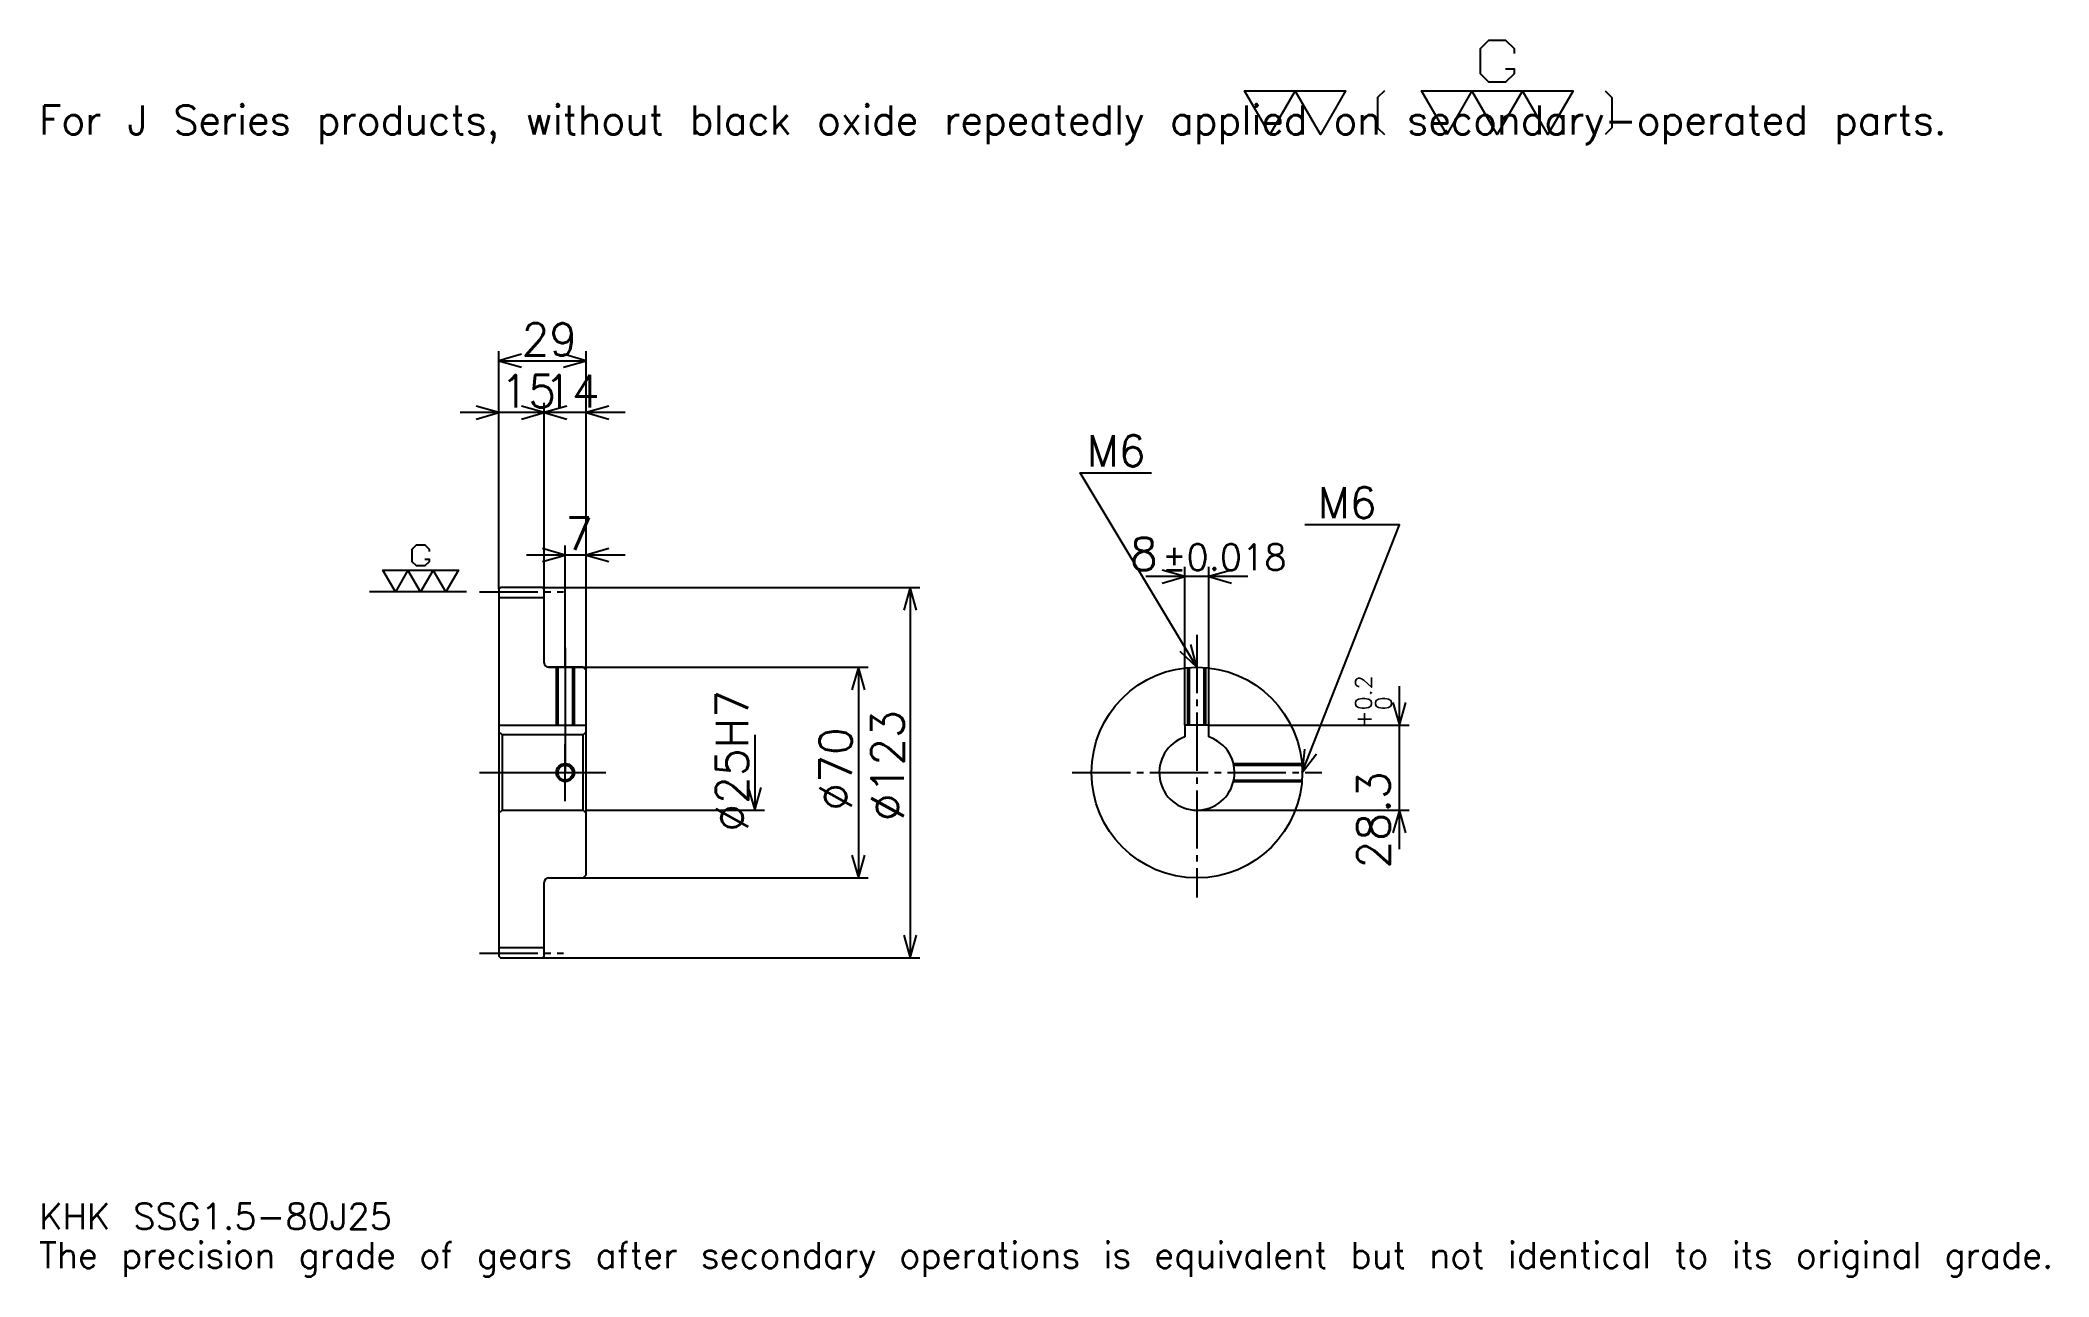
# Model space of a CAD drawing. Extents: x 22 to 689, y 8 to 419.
import ezdxf

# ---------------------------------------------------------------- set-up
doc = ezdxf.new("R2010")
doc.units = 0
doc.linetypes.add('DASHDOT', pattern=[25.826087, 19.369565, -2.152174, 2.152174, -2.152174])
doc.layers.get('0').update_dxf_attribs({"linetype": 'CONTINUOUS'})
doc.layers.add('DASHDOT', color=6, linetype='DASHDOT')
doc.styles.add('KANJI', font='TXT', dxfattribs={"bigfont": 'BIGFONT'})

msp = doc.modelspace()

# ---------------------------------------------------------------- linework, layer by layer
at = {"color": 5}
for p, q in [((174.32608, 236.902176), (174.32608, 315.456512)), ((203.32608, 236.902176), (203.32608, 315.456512)), ((174.32608, 312.228271), (203.32608, 312.228271)), ((202.23912, 295.010864), (161.41304, 295.010864)), ((216.23912, 295.010864), (176.41304, 295.010864)), ((189.32608, 236.902176), (189.32608, 298.239136)), ((216.23912, 247.663055), (183.41304, 247.663055)), ((196.32608, 236.902176), (196.32608, 250.891312)), ((423.108704, 240.532608), (389.282593, 240.532608)), ((402.195648, 191.202179), (402.195648, 243.760864)), ((410.195648, 191.202179), (410.195648, 243.760864)), ((174.32608, 236.402176), (174.32608, 236.902176)), ((188.82608, 236.902176), (203.32608, 236.902176)), ((189.32608, 236.402176), (189.32608, 236.902176)), ((196.32608, 210.402176), (196.32608, 236.902176)), ((196.32608, 210.402176), (196.32608, 236.902176)), ((203.32608, 236.902176), (314.163025, 236.902176)), ((203.32608, 209.402176), (203.32608, 236.902176)), ((310.934784, 236.902176), (310.934784, 113.902176)), ((190.82608, 210.402176), (203.32608, 210.402176)), ((203.32608, 210.402176), (296.945648, 210.402176)), ((293.717377, 210.402176), (293.717377, 140.402176)), ((473.478271, 149.989136), (473.478271, 204.115219)), ((259.282593, 187.902176), (259.282593, 162.902176)), ((410.195648, 191.202179), (476.706543, 191.202179)), ((203.32608, 162.902176), (262.510864, 162.902176)), ((406.195648, 162.902176), (476.706543, 162.902176)), ((190.82608, 140.402176), (203.32608, 140.402176)), ((203.32608, 140.402176), (296.945648, 140.402176)), ((188.82608, 113.902176), (203.32608, 113.902176)), ((203.32608, 113.902176), (314.163025, 113.902176))]:
    msp.add_line(p, q, dxfattribs=at)
at = {"color": 7}
msp.add_line((163.565216, 235.402176), (131.282593, 235.402176), dxfattribs=at)
at = {"color": 4}
for p, q in [((174.32608, 233.527176), (189.32608, 233.527176)), ((174.32608, 191.202179), (203.32608, 191.202179)), ((175.32608, 187.902176), (175.32608, 162.902176)), ((202.32608, 187.902176), (203.32608, 188.902176)), ((202.32608, 162.902176), (203.32608, 161.902176)), ((174.32608, 117.277176), (189.32608, 117.277176))]:
    msp.add_line(p, q, dxfattribs=at)
at = {"color": 7}
for points in [[(508.773926, 409.214355), (511.571747, 409.214355), (511.571747, 407.535645), (508.773926, 404.737823), (503.178284, 404.737823), (500.380432, 407.535645), (500.380432, 415.929138), (503.178284, 418.726959), (508.773926, 418.726959), (511.571747, 415.929138), (511.571747, 414.250427)], [(430.434784, 387.391296), (422.041321, 401.940002), (455.615234, 401.940002), (447.221741, 387.391296), (438.828247, 401.940002), (430.434784, 387.391296)], [(468.485229, 401.940002), (466.246948, 399.701721), (466.246948, 389.629547), (468.485229, 387.391296)], [(489.189148, 387.391296), (480.795654, 401.940002), (531.156494, 401.940002), (522.763062, 387.391296), (514.369568, 401.940002), (505.976074, 387.391296), (497.582611, 401.940002), (489.189148, 387.391296)], [(541.788269, 401.940002), (544.026489, 399.701721), (544.026489, 389.629547), (541.788269, 387.391296)], [(149.683685, 246.31369), (151.082596, 246.31369), (151.082596, 245.47435), (149.683685, 244.075439), (146.885864, 244.075439), (145.486954, 245.47435), (145.486954, 249.671082), (146.885864, 251.070007), (149.683685, 251.070007), (151.082596, 249.671082), (151.082596, 248.831741)], [(139.891296, 235.402176), (135.69455, 242.676514), (160.875, 242.676514), (156.678253, 235.402176), (152.481506, 242.676514), (148.284775, 235.402176), (144.088043, 242.676514), (139.891296, 235.402176)]]:
    msp.add_lwpolyline(points, dxfattribs=at)
at = {"color": 5}
for points in [[(181.858688, 314.380432), (174.32608, 312.228271), (181.858688, 310.07608)], [(195.793472, 310.07608), (203.32608, 312.228271), (195.793472, 314.380432)], [(166.793472, 292.858704), (174.32608, 295.010864), (166.793472, 297.163055)], [(181.793472, 292.858704), (189.32608, 295.010864), (181.793472, 297.163055)], [(196.858688, 297.163055), (189.32608, 295.010864), (196.858688, 292.858704)], [(210.858688, 297.163055), (203.32608, 295.010864), (210.858688, 292.858704)], [(406.195648, 210.402176), (367.456512, 274.967407), (391.130432, 274.967407)], [(441.195648, 175.402176), (473.478241, 257.75), (442.056519, 257.75)], [(188.793472, 245.510864), (196.32608, 247.663055), (188.793472, 249.815216)], [(210.858688, 249.815216), (203.32608, 247.663055), (210.858688, 245.510864)], [(394.663025, 238.380432), (402.195648, 240.532608), (394.663025, 242.684784)], [(417.728271, 242.684784), (410.195648, 240.532608), (417.728271, 238.380432)], [(313.086975, 229.369568), (310.934784, 236.902176), (308.782593, 229.369568)], [(400.47467, 215.754059), (406.195648, 210.402176), (404.165619, 217.968628)], [(295.869568, 202.869568), (293.717377, 210.402176), (291.565216, 202.869568)], [(471.326111, 198.734787), (473.478271, 191.202179), (475.630432, 198.734787)], [(441.941223, 183.200653), (441.195648, 175.402176), (445.948639, 181.629639)], [(257.130432, 170.434784), (259.282593, 162.902176), (261.434784, 170.434784)], [(475.630432, 155.369568), (473.478271, 162.902176), (471.326111, 155.369568)], [(291.565216, 147.934784), (293.717377, 140.402176), (295.869568, 147.934784)], [(308.782593, 121.434784), (310.934784, 113.902176), (313.086975, 121.434784)]]:
    msp.add_lwpolyline(points, dxfattribs=at)
at = {"color": 4}
for points in [[(189.32608, 211.902176), (189.32608, 236.402176), (188.82608, 236.902176), (174.82608, 236.902176), (174.32608, 236.402176), (174.32608, 161.902176)], [(190.82608, 140.402176), (202.32608, 140.402176), (203.32608, 141.402176), (203.32608, 209.402176), (202.32608, 210.402176), (190.82608, 210.402176)], [(193.32608, 210.402176), (193.32608, 191.202179)], [(193.866089, 210.402176), (193.866089, 191.202179)], [(198.786072, 210.402176), (198.786072, 191.202179)], [(199.32608, 210.402176), (199.32608, 191.202179)], [(403.195648, 191.202179), (403.195648, 210.273376)], [(403.735657, 191.202179), (403.735657, 210.315613)], [(408.65564, 191.202179), (408.65564, 210.315613)], [(409.195648, 191.202179), (409.195648, 210.273376)], [(174.32608, 161.902176), (175.32608, 162.902176), (202.32608, 162.902176), (202.32608, 187.902176), (175.32608, 187.902176), (174.32608, 188.902176)], [(410.195648, 187.244888), (410.195648, 191.202179), (402.195648, 191.202179), (402.195648, 187.244888)], [(418.330322, 178.402176), (441.066833, 178.402176)], [(418.451172, 177.862183), (441.1091, 177.862183)], [(418.330322, 172.402176), (441.066833, 172.402176)], [(418.451172, 172.942169), (441.1091, 172.942169)], [(174.32608, 161.902176), (174.32608, 114.402176), (174.82608, 113.902176), (188.82608, 113.902176), (189.32608, 114.402176), (189.32608, 138.902176)]]:
    msp.add_lwpolyline(points, dxfattribs=at)
for centre, radius in [((406.195648, 175.402176), 35), ((196.32608, 175.402176), 2.46)]:
    msp.add_circle(centre, radius, dxfattribs=at)
at = {"color": 7}
msp.add_circle((196.32608, 175.402176), 3, dxfattribs=at)
at = {"color": 4}
for centre, radius, start, end in [((190.82608, 211.902176), 1.5, 180, 270), ((406.195648, 175.402176), 12.5, 108.662925185, 71.337074815), ((190.82608, 138.902176), 1.5, 90, 180)]:
    msp.add_arc(centre, radius, start, end, dxfattribs=at)
at = {"layer": 'DASHDOT', "color": 7}
for p, q in [((167.869553, 235.402176), (195.782608, 235.402176)), ((406.195648, 221.16304), (406.195648, 133.945648)), ((196.32608, 210.402176), (196.32608, 175.402176)), ((167.869553, 175.402176), (209.782593, 175.402176)), ((364.739136, 175.402176), (447.652161, 175.402176)), ((167.869553, 115.402176), (195.782608, 115.402176))]:
    msp.add_line(p, q, dxfattribs=at)
for points in [[(196.32608, 216.858704), (196.32608, 184.745651)], [(196.32608, 165.945648), (196.32608, 184.858704)], [(186.869553, 175.402176), (205.782608, 175.402176)]]:
    msp.add_lwpolyline(points, dxfattribs=at)

# ---------------------------------------------------------------- texts
at = {"color": 7, "style": 'KANJI'}
for s, height, p in [('For J Series products, without black oxide repeatedly applied on secondary-operated parts.', 9.684783, (21.52174, 387.391296)), ('29', 10.76087, (181.831512, 313.950012)), ('15', 10.76087, (174.831512, 296.732605)), ('14', 10.76087, (189.331512, 296.732605)), ('M6', 10.330435, (369.608704, 277.119568)), ('M6', 10.330435, (446.36087, 259.902161)), ('7', 10.76087, (196.328796, 249.384796)), ('8', 10.76087, (383.983093, 242.684784)), ('%%p0.018', 8.608696, (394.63501, 242.684784)), ('KHK SSG1.5-80J25', 8.608696, (21.52174, 23.673914)), ('The precision grade of gears after secondary operations is equivalent but not identical to its original grade.', 8.608696, (21.52174, 10.76087))]:
    msp.add_text(s, height=height, dxfattribs=at).set_placement(p)
for s, height, p in [('0.2', 5.380435, (464.223938, 196.142471)), ('%%c25H7', 10.76087, (257.130432, 155.76358)), ('%%c123', 10.76087, (308.782593, 159.260864)), ('+', 5.380435, (464.223938, 190.116379)), ('0', 5.380435, (470.89566, 196.142471)), ('%%c70', 10.76087, (291.565216, 162.758148)), ('28.3', 10.76087, (470.25, 143.539078))]:
    msp.add_text(s, height=height, rotation=90, dxfattribs=at).set_placement(p)

doc.saveas('drawing.dxf')
